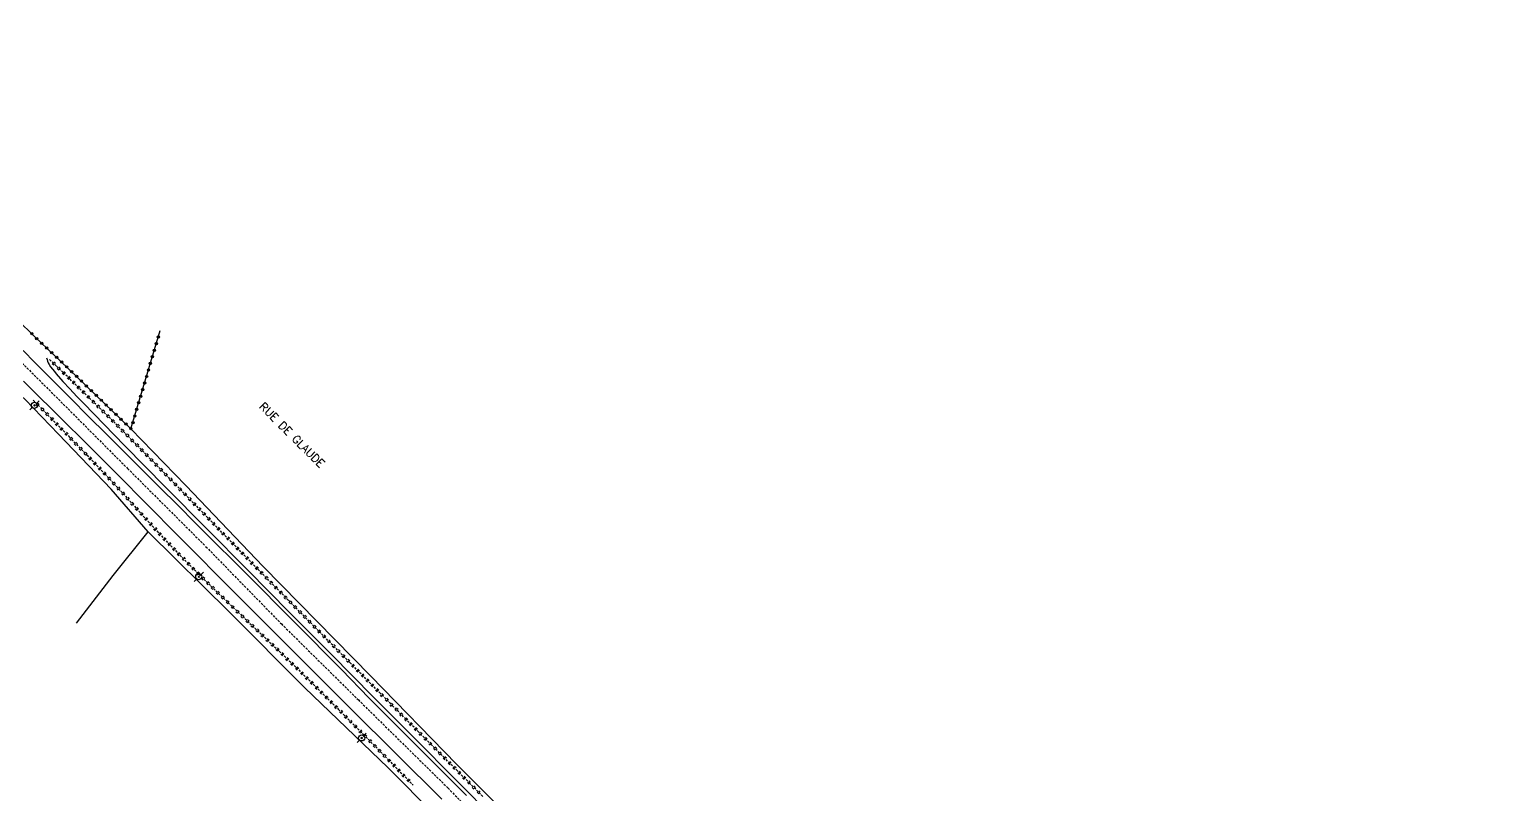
# Model space of a CAD drawing. Header units: millimetres. Extents: x 113000 to 114000, y 148000 to 148862.
# Drawn here: x 113680.3 to 114000, y 148503.6 to 148671 of the extents above; entities that cross this region are included whole.
import ezdxf

# ---------------------------------------------------------------- set-up
doc = ezdxf.new("R2010")
doc.units = ezdxf.units.MM
doc.linetypes.add('DASHED', pattern=[0.75, 0.5, -0.25])
doc.layers.get('0').update_dxf_attribs({"linetype": 'CONTINUOUS'})
for name, color, linetype in [('W0001', 6, 'DASHED'), ('W0008', 7, 'CONTINUOUS'), ('W0211', 2, 'CONTINUOUS'), ('W0220', 5, 'DASHED'), ('W0323', 7, 'CONTINUOUS'), ('W0330', 7, 'CONTINUOUS'), ('W0473', 7, 'CONTINUOUS'), ('W0989', 7, 'CONTINUOUS')]:
    doc.layers.add(name, color=color, linetype=linetype)
doc.styles.get("Standard").update_dxf_attribs({"font": 'romans.shx', "width": 0.85})

# ---------------------------------------------------------------- blocks, each defined once
blk = doc.blocks.new('T473')
for p, q in [((-0.166667, 0.166667), (0.166667, -0.166667)), ((-0.166667, -0.166667), (0.166667, 0.166667)), ((0.500001, 0.500001), (1.000002, 1.000002)), ((-1.000002, -1.000002), (-0.500001, -0.500001))]:
    blk.add_line(p, q)
blk.add_ellipse((0, 0), major_axis=(0.471405, 0.471405), ratio=1, start_param=5.4977871438, end_param=11.780972451)
blk = doc.blocks.new('t323o')
at = {"color": 0, "linetype": 'Continuous'}
for radius in [0.25, 0.15]:
    blk.add_circle((0, 0), radius, dxfattribs=at)
blk = doc.blocks.new('t220o')
at = {"color": 0, "linetype": 'Continuous'}
for p, q in [((-0.25, 0.25), (0.25, 0.25)), ((-0.25, -0.25), (0.25, -0.25))]:
    blk.add_line(p, q, dxfattribs=at)

msp = doc.modelspace()

# ---------------------------------------------------------------- linework, layer by layer
at = {"layer": 'W0001'}
msp.add_lwpolyline([(113606.08, 148671), (113613.11, 148663.94), (113642.29, 148634.44), (113668.63, 148608.03), (113683.54, 148593.25), (113701.85, 148574.92), (113718.98, 148557.83), (113735.47, 148540.95), (113752.31, 148524.32), (113771.9, 148505.06), (113795.77, 148480.57), (113814.45, 148461.7), (113832.36, 148443.85), (113851.2, 148424.79), (113865.5, 148410.4), (113877.82, 148398.98), (113893.99, 148389.61), (113909.85, 148383.21), (113931.97, 148378.6), (113952.87, 148375.14), (113974.18, 148371.21), (113990.41, 148366.47), (114000, 148362.44)], dxfattribs=at)
at = {"layer": 'W0008'}
for points in [[(113775.99, 148503.44), (113772.78, 148506.64), (113769.57, 148509.84), (113766.36, 148513.04), (113763.15, 148516.25), (113759.95, 148519.46), (113756.75, 148522.67), (113754.71, 148524.73), (113752.67, 148526.8), (113750.64, 148528.87), (113748.61, 148530.94), (113746.58, 148533.01), (113744.54, 148535.08), (113742.51, 148537.15), (113740.47, 148539.21), (113735.51, 148544.2), (113730.54, 148549.17), (113725.57, 148554.14), (113720.59, 148559.11), (113716.7, 148563), (113712.8, 148566.89), (113708.91, 148570.77), (113705.01, 148574.66), (113701.11, 148578.54), (113697.22, 148582.43), (113693.32, 148586.31), (113689.43, 148590.21), (113686.82, 148592.83), (113684.2, 148595.46), (113681.58, 148598.09), (113678.97, 148600.73)], [(113679.08, 148594.01), (113682.23, 148590.89), (113685.38, 148587.77), (113688.53, 148584.65), (113691.67, 148581.53), (113694.81, 148578.41), (113697.95, 148575.28), (113701.24, 148571.98), (113704.53, 148568.68), (113707.81, 148565.37), (113711.09, 148562.06), (113714.37, 148558.75), (113717.65, 148555.44), (113720.93, 148552.13), (113724.21, 148548.83), (113730.84, 148542.18), (113737.48, 148535.54), (113744.11, 148528.91), (113750.76, 148522.28), (113754.05, 148519), (113757.35, 148515.72), (113760.66, 148512.45), (113763.96, 148509.17), (113767.26, 148505.9), (113770.56, 148502.62)]]:
    msp.add_lwpolyline(points, dxfattribs=at)
at = {"layer": 'W0211'}
msp.add_lwpolyline([(113684.13, 148599.15), (113684.22, 148598.77), (113684.34, 148598.4), (113684.49, 148598.05), (113684.66, 148597.7), (113685, 148597.14), (113685.4, 148596.62), (113685.82, 148596.12), (113686.24, 148595.63), (113687.7, 148593.95), (113689.21, 148592.32), (113690.74, 148590.71), (113692.28, 148589.11), (113701.16, 148579.93), (113710.13, 148570.83), (113719.14, 148561.77), (113728.13, 148552.7), (113737.27, 148543.46), (113746.41, 148534.24), (113755.56, 148525.02), (113764.71, 148515.8), (113773.53, 148506.91), (113782.36, 148498.02)], dxfattribs=at)
at = {"layer": 'W0220'}
for points in [[(113779.56, 148503.17), (113776.76, 148505.99), (113773.96, 148508.81), (113771.15, 148511.63), (113768.35, 148514.45), (113765.54, 148517.26), (113762.74, 148520.08), (113759.94, 148522.9), (113757.14, 148525.73), (113750.41, 148532.53), (113743.68, 148539.34), (113736.97, 148546.16), (113730.26, 148552.98), (113726.63, 148556.7), (113723, 148560.42), (113719.38, 148564.15), (113715.77, 148567.88), (113712.15, 148571.6), (113708.52, 148575.32), (113704.87, 148579.03), (113701.22, 148582.72), (113698.6, 148585.33), (113695.97, 148587.92), (113693.32, 148590.5), (113690.68, 148593.08), (113689.2, 148594.51), (113687.72, 148595.94), (113686.23, 148597.37), (113684.74, 148598.79)], [(113681.18, 148589.89), (113685.14, 148585.89), (113689.07, 148581.86), (113692.97, 148577.81), (113696.85, 148573.74), (113698.86, 148571.6), (113700.84, 148569.44), (113702.81, 148567.27), (113704.77, 148565.09), (113706.74, 148562.92), (113708.72, 148560.76), (113710.72, 148558.62), (113712.75, 148556.51), (113716.38, 148552.84), (113720.06, 148549.22), (113723.78, 148545.64), (113727.52, 148542.08), (113731.26, 148538.53), (113735, 148534.97), (113738.72, 148531.39), (113742.41, 148527.78), (113747.92, 148522.29), (113753.41, 148516.78), (113758.87, 148511.24), (113764.3, 148505.66)]]:
    msp.add_lwpolyline(points, dxfattribs=at)
at = {"layer": 'W0323'}
msp.add_lwpolyline([(113651.7, 148632.54), (113669.86, 148615.11), (113681.55, 148603.74), (113687.11, 148598.51), (113702.58, 148583.59), (113708.97, 148605.12)], dxfattribs=at)
at = {"layer": 'W0330'}
for points in [[(113690.66, 148541.09), (113698.67, 148551.54), (113706.37, 148561.11), (113698.21, 148570.39), (113686.69, 148582.47), (113679.43, 148589.99), (113674.43, 148594.51)], [(113702.58, 148583.59), (113714.59, 148571.2), (113731.49, 148553.53), (113755.07, 148529.53), (113773.8, 148510.23), (113792.63, 148491.42), (113818.48, 148465.8), (113836.27, 148448.17), (113840.33, 148443.83), (113850.18, 148460.67), (113852.82, 148465.99)], [(113706.37, 148561.11), (113724.22, 148543.42), (113740.55, 148527.04), (113758.86, 148509.45), (113769.03, 148499.16)]]:
    msp.add_lwpolyline(points, dxfattribs=at)

# ---------------------------------------------------------------- block references
at = {"layer": 'W0220'}
for p, rotation in [((113685.72, 148597.86), 136.3418676805822), ((113686.8, 148596.82), 136.1851017543175), ((113687.88, 148595.79), 136.028335252453), ((113688.96, 148594.74), 136.028335252453), ((113690.04, 148593.7), 135.8715681758291), ((113691.11, 148592.66), 135.7588171761947), ((113692.19, 148591.61), 135.7588171761947), ((113693.26, 148590.56), 135.7588171761947), ((113694.34, 148589.51), 135.6451054391693), ((113682.14, 148588.92), 314.6669665735146), ((113683.2, 148587.85), 314.6669665735146), ((113684.25, 148586.79), 314.6669665735146), ((113695.41, 148588.46), 135.6451054391693), ((113696.48, 148587.41), 135.42281460662), ((113697.55, 148586.36), 135.42281460662), ((113685.3, 148585.72), 314.3094336453774), ((113686.35, 148584.65), 314.3094336453774), ((113687.4, 148583.57), 314.3094336453774), ((113698.62, 148585.31), 135.0919493303979), ((113699.68, 148584.25), 135.0919493303979), ((113700.74, 148583.19), 135.0919493303979), ((113688.45, 148582.5), 314.3094336453774), ((113689.49, 148581.42), 313.9519005629478), ((113690.53, 148580.34), 313.9519005629478), ((113701.8, 148582.13), 134.7617462248771), ((113702.86, 148581.06), 134.7617462248771), ((113703.91, 148580), 134.7617462248771), ((113691.58, 148579.26), 313.9519005629478), ((113692.62, 148578.18), 313.9519005629478), ((113693.65, 148577.1), 313.5943673267943), ((113704.97, 148578.93), 134.5037085991165), ((113706.02, 148577.86), 134.5037085991165), ((113707.07, 148576.79), 134.5037085991165), ((113694.69, 148576.01), 313.5943673267943), ((113695.72, 148574.93), 313.5943673267943), ((113696.76, 148573.84), 313.5943673267943), ((113708.12, 148575.72), 134.5037085991165), ((113709.17, 148574.65), 134.3097228747868), ((113710.22, 148573.58), 134.3097228747868), ((113697.78, 148572.75), 313.0969497079275), ((113698.81, 148571.65), 313.0969497079275), ((113699.82, 148570.55), 312.5458833263847), ((113711.27, 148572.5), 134.3097228747868), ((113712.31, 148571.43), 134.1797904642471), ((113713.36, 148570.36), 134.1797904642471), ((113700.84, 148569.44), 312.5458833263847), ((113701.84, 148568.33), 312.2030137600781), ((113702.85, 148567.22), 312.0683673962172), ((113714.41, 148569.28), 134.1797904642471), ((113715.45, 148568.2), 134.1797904642471), ((113716.5, 148567.13), 134.124601718667), ((113703.86, 148566.11), 312.0683673962172), ((113704.86, 148564.99), 312.1793958220871), ((113705.87, 148563.88), 312.1793958220871), ((113717.54, 148566.05), 134.124601718667), ((113718.58, 148564.97), 134.124601718667), ((113719.63, 148563.9), 134.1441588323825), ((113706.88, 148562.77), 312.5360518683291), ((113707.89, 148561.67), 312.5360518683291), ((113708.91, 148560.56), 313.1008052261084), ((113720.67, 148562.82), 134.1441588323825), ((113721.72, 148561.74), 134.1441588323825), ((113722.76, 148560.67), 134.1441588323825), ((113709.93, 148559.47), 313.1008052261084), ((113710.96, 148558.37), 313.8736124847352), ((113712, 148557.29), 313.8736124847352), ((113723.81, 148559.59), 134.2277751281863), ((113724.85, 148558.52), 134.2277751281863), ((113725.9, 148557.44), 134.2277751281863), ((113713.04, 148556.22), 314.719127126404), ((113714.1, 148555.15), 314.719127126404), ((113715.15, 148554.08), 314.719127126404), ((113726.95, 148556.37), 134.3754499966234), ((113728, 148555.3), 134.3754499966234), ((113729.05, 148554.22), 134.3754499966234), ((113716.21, 148553.02), 314.719127126404), ((113717.28, 148551.96), 315.471076252865), ((113718.35, 148550.91), 315.471076252865), ((113730.1, 148553.15), 134.3754499966234), ((113731.15, 148552.08), 134.4993285944265), ((113732.2, 148551.01), 134.4993285944265), ((113719.42, 148549.86), 315.471076252865), ((113720.49, 148548.81), 316.0296272816366), ((113721.57, 148547.77), 316.0296272816366), ((113733.25, 148549.94), 134.4993285944265), ((113734.3, 148548.87), 134.4993285944265), ((113735.35, 148547.8), 134.4993285944265), ((113722.65, 148546.73), 316.0296272816366), ((113723.73, 148545.69), 316.0296272816366), ((113724.81, 148544.65), 316.3947431163498), ((113736.4, 148546.73), 134.4993285944265), ((113737.45, 148545.66), 134.5695838909722), ((113738.51, 148544.59), 134.5695838909722), ((113725.9, 148543.62), 316.3947431163498), ((113726.99, 148542.58), 316.3947431163498), ((113728.07, 148541.55), 316.5208138307899), ((113739.56, 148543.53), 134.5695838909722), ((113740.61, 148542.46), 134.5695838909722), ((113741.67, 148541.39), 134.5695838909722), ((113729.16, 148540.52), 316.5208138307899), ((113730.25, 148539.49), 316.5208138307899), ((113731.34, 148538.45), 316.4077908490581), ((113742.72, 148540.32), 134.5695838909722), ((113743.77, 148539.25), 134.6318888801428), ((113744.82, 148538.18), 134.6318888801428), ((113732.42, 148537.42), 316.4077908490581), ((113733.51, 148536.39), 316.4077908490581), ((113734.6, 148535.35), 316.4077908490581), ((113745.88, 148537.12), 134.6318888801428), ((113746.93, 148536.05), 134.6318888801428), ((113747.99, 148534.98), 134.6318888801428), ((113735.68, 148534.31), 316.1012036065731), ((113736.76, 148533.27), 316.1012036065731), ((113737.84, 148532.23), 316.1012036065731), ((113749.04, 148533.91), 134.6318888801428), ((113750.09, 148532.85), 134.6318888801428), ((113751.15, 148531.78), 134.6862435546753), ((113738.92, 148531.19), 315.6010724933275), ((113739.99, 148530.14), 315.6010724933275), ((113741.06, 148529.09), 315.6010724933275), ((113752.2, 148530.71), 134.6862435546753), ((113753.26, 148529.65), 134.6862435546753), ((113754.31, 148528.58), 134.6862435546753), ((113742.14, 148528.04), 315.6010724933275), ((113743.2, 148526.99), 315.1622409326899), ((113744.27, 148525.93), 315.1622409326899), ((113755.37, 148527.51), 134.6862435546753), ((113756.42, 148526.45), 134.6862435546753), ((113757.48, 148525.38), 134.7471487375095), ((113745.33, 148524.87), 315.1622409326899), ((113746.39, 148523.81), 315.1622409326899), ((113747.46, 148522.76), 315.1622409326899), ((113758.53, 148524.32), 134.7471487375095), ((113759.59, 148523.25), 134.7471487375095), ((113760.65, 148522.19), 134.8100388363583), ((113748.52, 148521.7), 314.8648755181447), ((113749.58, 148520.63), 314.8648755181447), ((113750.63, 148519.57), 314.8648755181447), ((113761.7, 148521.12), 134.8100388363583), ((113762.76, 148520.06), 134.8539562912559), ((113763.82, 148519), 134.8539562912559), ((113751.69, 148518.51), 314.8648755181447), ((113752.75, 148517.44), 314.8648755181447), ((113753.81, 148516.38), 314.5675095722888), ((113764.88, 148517.93), 134.8539562912559), ((113765.93, 148516.87), 134.8789010729909), ((113766.99, 148515.81), 134.8789010729909), ((113754.86, 148515.31), 314.5675095722888), ((113755.91, 148514.24), 314.5675095722888), ((113756.96, 148513.17), 314.5675095722888), ((113768.05, 148514.74), 134.8789010729909), ((113769.11, 148513.68), 134.8810423521754), ((113770.17, 148512.62), 134.8810423521754), ((113758.02, 148512.1), 314.5675095722888), ((113759.07, 148511.03), 314.2701430949983), ((113760.11, 148509.96), 314.2701430949983), ((113771.23, 148511.55), 134.860380120289), ((113772.29, 148510.49), 134.860380120289), ((113773.34, 148509.43), 134.860380120289), ((113761.16, 148508.89), 314.2701430949983), ((113762.21, 148507.81), 314.2701430949983), ((113763.26, 148506.74), 314.2701430949983), ((113774.4, 148508.36), 134.8207451960661), ((113775.46, 148507.3), 134.8207451960661), ((113776.52, 148506.24), 134.8207451960661), ((113777.57, 148505.17), 134.7621376037423), ((113778.63, 148504.11), 134.7621376037423)]:
    msp.add_blockref('t220o', p, dxfattribs=dict(at, rotation=rotation))
at = {"layer": 'W0323'}
for p, rotation in [((113680.89, 148604.39), 315.8125282520742), ((113681.97, 148603.35), 316.6926388373636), ((113683.07, 148602.32), 316.6926388373636), ((113708.11, 148602.24), 73.47885042181778), ((113708.54, 148603.68), 73.47885042181778), ((113684.16, 148601.29), 316.6926388373636), ((113685.25, 148600.26), 316.6926388373636), ((113686.34, 148599.23), 316.6926388373636), ((113707.26, 148599.36), 73.47885042181778), ((113707.69, 148600.8), 73.47885042181778), ((113687.43, 148598.2), 316.0540344135389), ((113688.51, 148597.16), 316.0540344135389), ((113689.59, 148596.12), 316.0540344135389), ((113706.41, 148596.49), 73.47885042181778), ((113706.83, 148597.93), 73.47885042181778), ((113690.67, 148595.08), 316.0540344135389), ((113691.75, 148594.04), 316.0540344135389), ((113692.83, 148593), 316.0540344135389), ((113705.55, 148593.61), 73.47885042181778), ((113705.98, 148595.05), 73.47885042181778), ((113693.91, 148591.95), 316.0540344135389), ((113694.99, 148590.91), 316.0540344135389), ((113696.07, 148589.87), 316.0540344135389), ((113704.28, 148589.3), 73.47885042181778), ((113704.7, 148590.74), 73.47885042181778), ((113705.13, 148592.17), 73.47885042181778), ((113697.15, 148588.83), 316.0540344135389), ((113698.23, 148587.79), 316.0540344135389), ((113699.31, 148586.75), 316.0540344135389), ((113703.42, 148586.42), 73.47885042181778), ((113703.85, 148587.86), 73.47885042181778), ((113700.39, 148585.71), 316.0540344135389), ((113701.47, 148584.67), 316.0540344135389), ((113702.55, 148583.63), 316.0540344135389), ((113703, 148584.98), 73.47885042181778)]:
    msp.add_blockref('t323o', p, dxfattribs=dict(at, rotation=rotation))
at = {"layer": 'W0473'}
for p in [(113681.47, 148588.75), (113717.41, 148551.25), (113753.04, 148516.02)]:
    msp.add_blockref('T473', p, dxfattribs=at)

# ---------------------------------------------------------------- texts
at = {"layer": 'W0989'}
msp.add_text('RUE DE GLAUDE', height=1.75, rotation=315.1035, dxfattribs=at).set_placement((113730.51, 148588.32))

doc.saveas('drawing.dxf')
